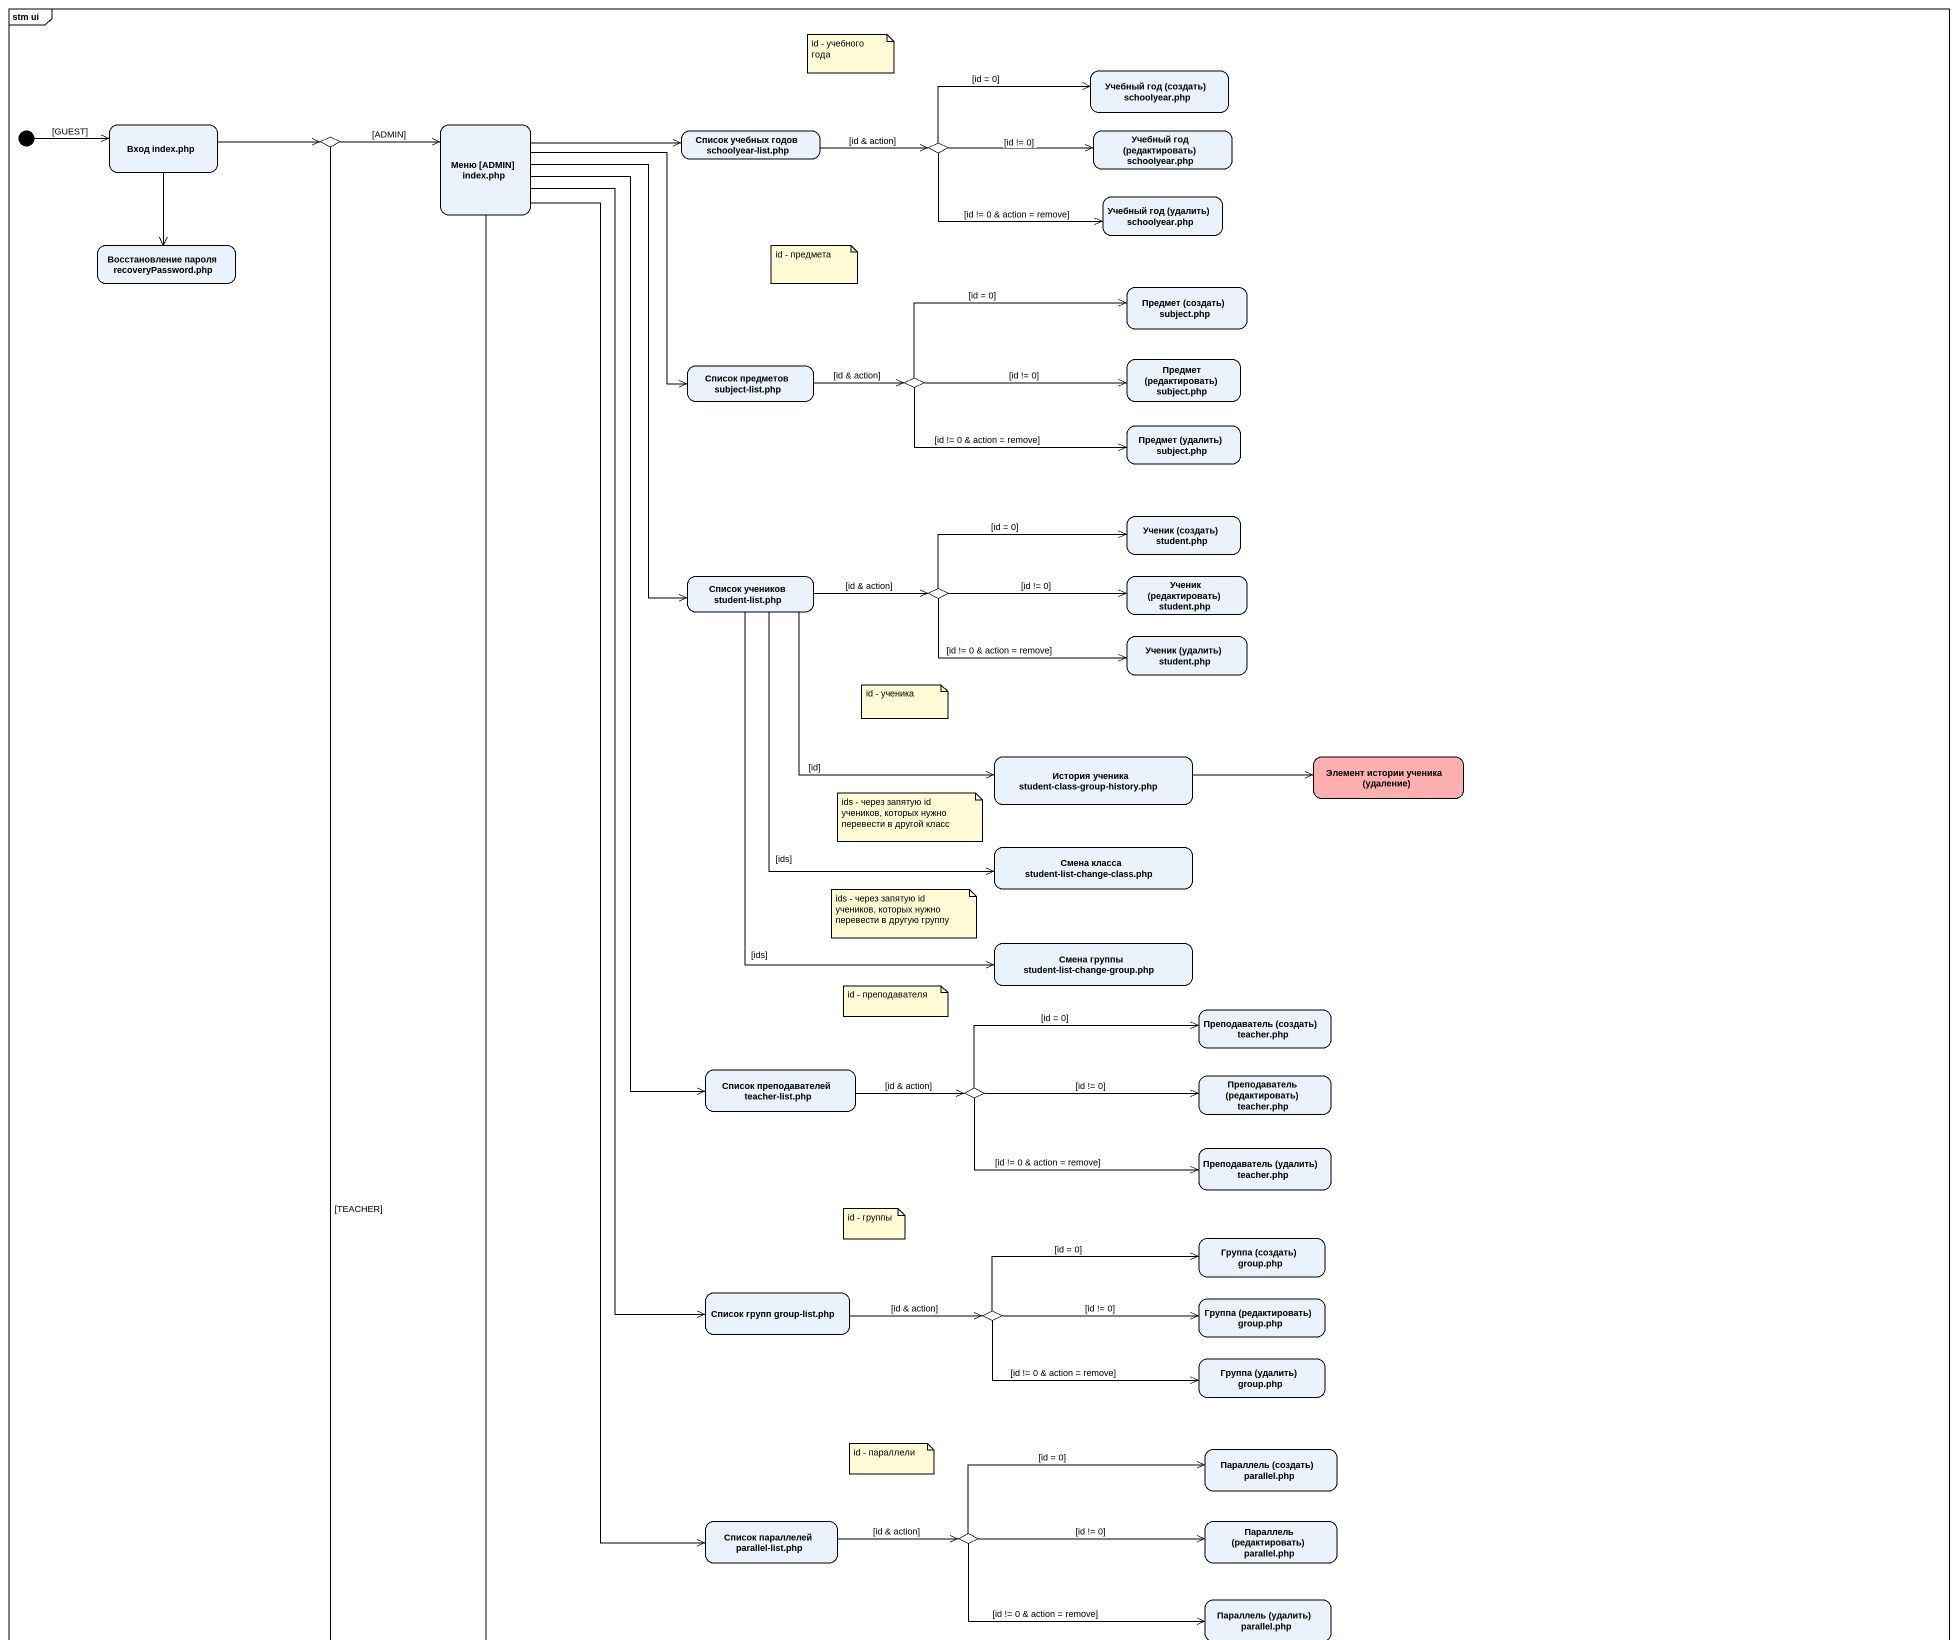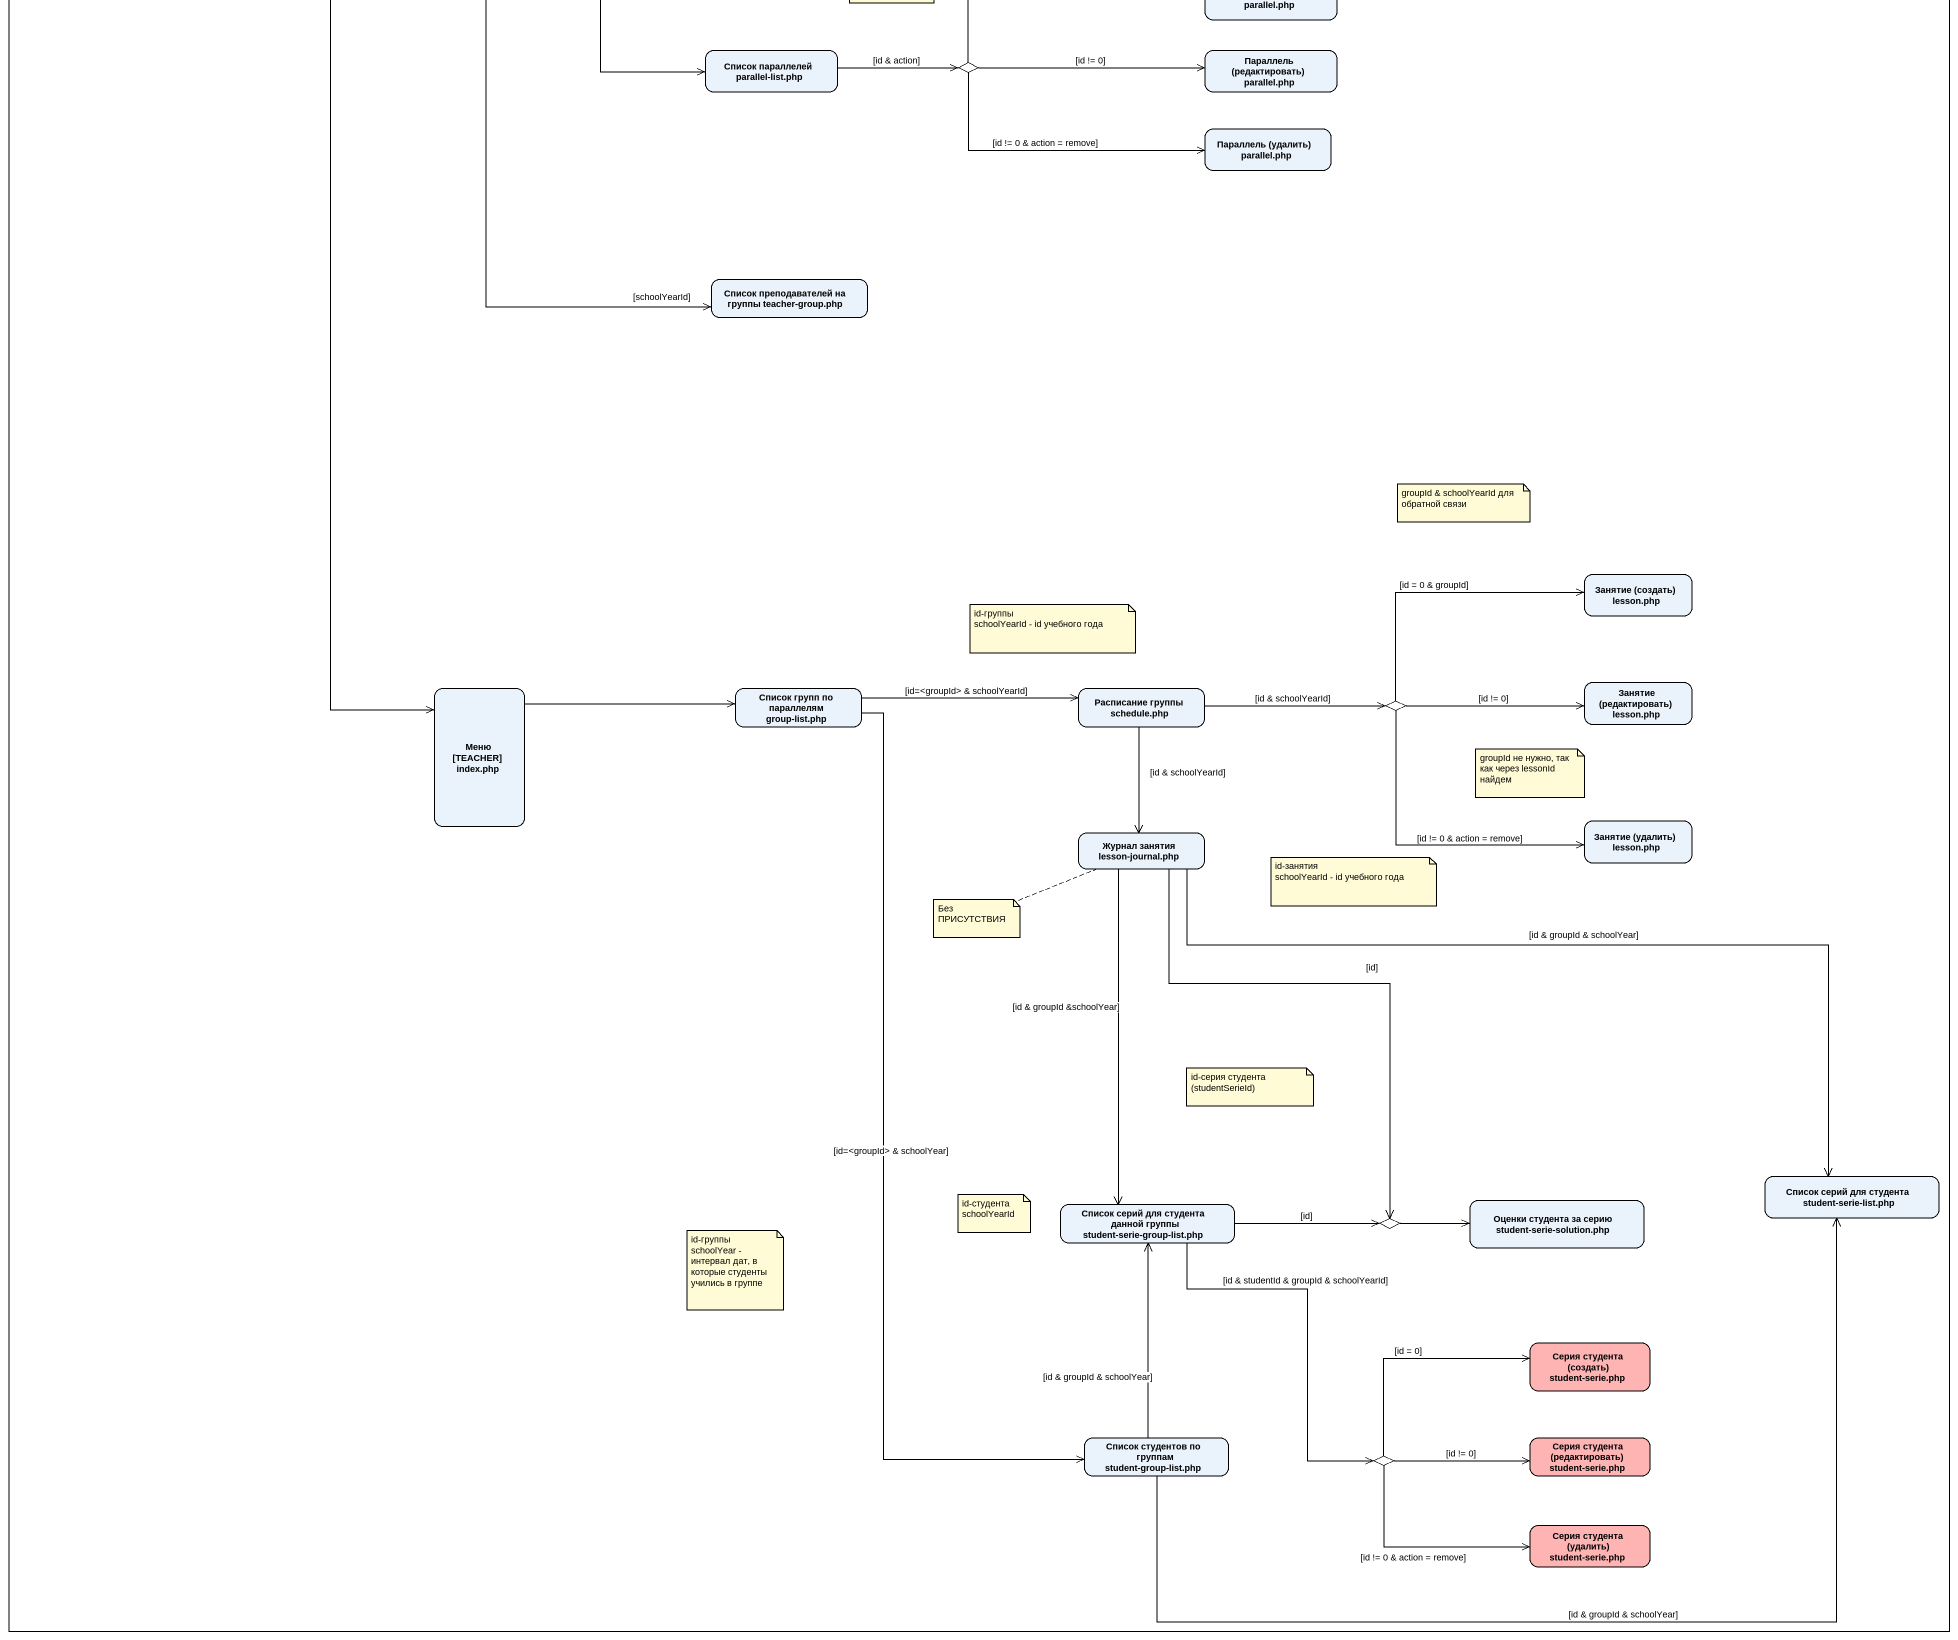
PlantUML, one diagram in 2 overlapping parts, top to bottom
@startuml
mainframe stm ui
hide empty description
state "Учебный год (создать) schoolyear.php" as Учебный_год_создать
state "Вход index.php" as Вход_index_php
state choice1 <<choice>>
state "Меню [ADMIN] index.php" as Меню_ADMIN_index_php
state "Список учебных годов schoolyear-list.php" as Список_учебных_годов
state choice2 <<choice>>
state "Учебный год (редактировать) schoolyear.php" as Учебный_год_редактировать
state "Учебный год (удалить) schoolyear.php" as Учебный_год_удалить
state "Восстановление пароля recoveryPassword.php" as Восстановление_пароля
state "Предмет (создать) subject.php" as Предмет_создать_subject_php
state "Список предметов subject-list.php" as Список_предметов_subject
state choice3 <<choice>>
state "Предмет (редактировать) subject.php" as Предмет_редактировать
state "Предмет (удалить) subject.php" as Предмет_удалить_subject_php
state "Ученик (создать) student.php" as Ученик_создать_student_php
state "Список учеников student-list.php" as Список_учеников_student
state choice4 <<choice>>
state "Ученик (редактировать) student.php" as Ученик_редактировать
state "Ученик (удалить) student.php" as Ученик_удалить_student_php
state "История ученика student-class-group-history.php" as История_ученика_student
state "Элемент истории ученика (удаление)" as Элемент_истории_ученика #FFAFAF
state "Смена класса student-list-change-class.php" as Смена_класса_student_list
state "Смена группы student-list-change-group.php" as Смена_группы_student_list
state "Преподаватель (создать) teacher.php" as Преподаватель_создать
state "Список преподавателей teacher-list.php" as Список_преподавателей
state "Преподаватель (редактировать) teacher.php" as Преподаватель_редактировать
state choice5 <<choice>>
state "Преподаватель (удалить) teacher.php" as Преподаватель_удалить
state "Группа (создать) group.php" as Группа_создать_group_php
state "Список групп group-list.php" as Список_групп_group_list_php
state "Группа (редактировать) group.php" as Группа_редактировать_group
state choice6 <<choice>>
state "Группа (удалить) group.php" as Группа_удалить_group_php
state "Параллель (создать) parallel.php" as Параллель_создать_parallel
state "Список параллелей parallel-list.php" as Список_параллелей_parallel
state choice7 <<choice>>
state "Параллель (редактировать) parallel.php" as Параллель_редактировать
state "Параллель (удалить) parallel.php" as Параллель_удалить_parallel
state "Список преподавателей на группы teacher-group.php" as Список_преподавателей_на
state "Занятие (создать) lesson.php" as Занятие_создать_lesson_php
state "Меню [TEACHER] index.php" as Меню_TEACHER_index_php
state "Список групп по параллелям group-list.php" as Список_групп_по_параллелям
state "Расписание группы schedule.php" as Расписание_группы_schedule
state "Занятие (редактировать) lesson.php" as Занятие_редактировать
state choice8 <<choice>>
state "Журнал занятия lesson-journal.php" as Журнал_занятия_lesson
state "Занятие (удалить) lesson.php" as Занятие_удалить_lesson_php
state "Список серий для студента student-serie-list.php" as Список_серий_для_студента
state "Список серий для студента данной группы student-serie-group-list.php" as Список_серий_для_студента_2
state choice9 <<choice>>
state "Оценки студента за серию student-serie-solution.php" as Оценки_студента_за_серию
state "Серия студента (создать) student-serie.php" as Серия_студента_создать #FFB4B4
state "Список студентов по группам student-group-list.php" as Список_студентов_по_группам
state choice10 <<choice>>
state "Серия студента (редактировать) student-serie.php" as Серия_студента #FFB4B4
state "Серия студента (удалить) student-serie.php" as Серия_студента_удалить #FFB4B4
[*] -right-> Вход_index_php : [GUEST]
Вход_index_php -right-> choice1
Вход_index_php --> Восстановление_пароля
choice1 -right-> Меню_ADMIN_index_php : [ADMIN]
choice1 --> Меню_TEACHER_index_php : [TEACHER]
Меню_ADMIN_index_php -right-> Список_учебных_годов
Меню_ADMIN_index_php --> Список_предметов_subject
Меню_ADMIN_index_php --> Список_учеников_student
Меню_ADMIN_index_php --> Список_преподавателей
Меню_ADMIN_index_php --> Список_групп_group_list_php
Меню_ADMIN_index_php --> Список_параллелей_parallel
Меню_ADMIN_index_php --> Список_преподавателей_на : [schoolYearId]
Список_учебных_годов -right-> choice2 : [id & action]
choice2 -right-> Учебный_год_создать : [id = 0]
choice2 -right-> Учебный_год_редактировать : [id != 0]
choice2 -right-> Учебный_год_удалить : [id != 0 & action = remove]
Список_предметов_subject -right-> choice3 : [id & action]
choice3 -right-> Предмет_создать_subject_php : [id = 0]
choice3 -right-> Предмет_редактировать : [id != 0]
choice3 -right-> Предмет_удалить_subject_php : [id != 0 & action = remove]
Список_учеников_student -right-> choice4 : [id & action]
Список_учеников_student -right-> История_ученика_student : [id]
Список_учеников_student --> Смена_класса_student_list : [ids]
Список_учеников_student --> Смена_группы_student_list : [ids]
choice4 -right-> Ученик_создать_student_php : [id = 0]
choice4 -right-> Ученик_редактировать : [id != 0]
choice4 -right-> Ученик_удалить_student_php : [id != 0 & action = remove]
История_ученика_student -right-> Элемент_истории_ученика
Список_преподавателей -right-> choice5 : [id & action]
choice5 -right-> Преподаватель_создать : [id = 0]
choice5 -right-> Преподаватель_редактировать : [id != 0]
choice5 -right-> Преподаватель_удалить : [id != 0 & action = remove]
Список_групп_group_list_php -right-> choice6 : [id & action]
choice6 -right-> Группа_создать_group_php : [id = 0]
choice6 -right-> Группа_редактировать_group : [id != 0]
choice6 -right-> Группа_удалить_group_php : [id != 0 & action = remove]
Список_параллелей_parallel -right-> choice7 : [id & action]
choice7 -right-> Параллель_создать_parallel : [id = 0]
choice7 -right-> Параллель_редактировать : [id != 0]
choice7 -right-> Параллель_удалить_parallel : [id != 0 & action = remove]
Меню_TEACHER_index_php -right-> Список_групп_по_параллелям
Список_групп_по_параллелям -right-> Расписание_группы_schedule : [id=<groupId> & schoolYearId]
Список_групп_по_параллелям --> Список_студентов_по_группам : [id=<groupId> & schoolYear]
Расписание_группы_schedule -right-> choice8 : [id & schoolYearId]
Расписание_группы_schedule --> Журнал_занятия_lesson : [id & schoolYearId]
choice8 -right-> Занятие_создать_lesson_php : [id = 0 & groupId]
choice8 -right-> Занятие_редактировать : [id != 0]
choice8 -right-> Занятие_удалить_lesson_php : [id != 0 & action = remove]
Журнал_занятия_lesson -right-> Список_серий_для_студента : [id & groupId & schoolYear]
Журнал_занятия_lesson --> Список_серий_для_студента_2 : [id & groupId &schoolYear]
Журнал_занятия_lesson --> choice9 : [id]
Список_серий_для_студента_2 -right-> choice9 : [id]
Список_серий_для_студента_2 --> choice10 : [id & studentId & groupId & schoolYearId]
choice9 -right-> Оценки_студента_за_серию
Список_студентов_по_группам -right-> Список_серий_для_студента : [id & groupId & schoolYear]
Список_студентов_по_группам -up-> Список_серий_для_студента_2 : [id & groupId & schoolYear]
choice10 -right-> Серия_студента_создать : [id = 0]
choice10 -right-> Серия_студента : [id != 0]
choice10 -right-> Серия_студента_удалить : [id != 0 & action = remove]
note as N1
  id - учебного года
end note
note as N2
  id - предмета
end note
note as N3
  id - ученика
end note
note as N4
  ids - через запятую id учеников, которых нужно перевести в другой класс
end note
note as N5
  ids - через запятую id учеников, которых нужно перевести в другую группу
end note
note as N6
  id - преподавателя
end note
note as N7
  id - группы
end note
note as N8
  id - параллели
end note
note as N9
  groupId & schoolYearId для обратной связи
end note
note as N10
  id-группы
  schoolYearId - id учебного года
end note
note as N11
  groupId не нужно, так как через lessonId найдем
end note
note as N12
  id-занятия
  schoolYearId - id учебного года
end note
note left of Журнал_занятия_lesson : Без ПРИСУТСТВИЯ
note as N14
  id-серия студента (studentSerieId)
end note
note as N15
  id-группы
  schoolYear - интервал дат, в которые студенты учились в группе
end note
note as N16
  id-студента
  schoolYearId
end note
@enduml
